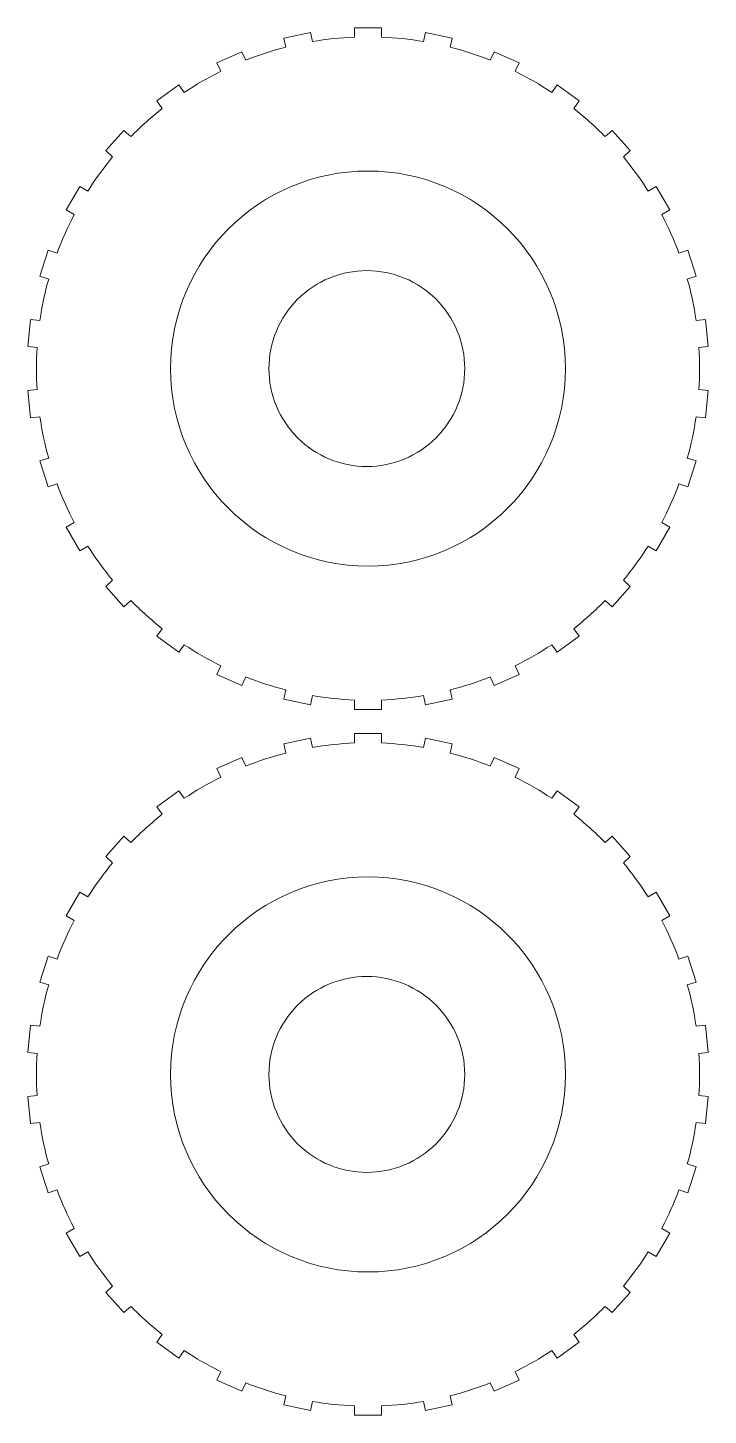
# Model space of a CAD drawing. Header units: centimetres. Extents: x -259 to 261, y 17 to 228.
# Drawn here: x -139.15 to -130.39, y 94.32 to 112.19 of the extents above; entities that cross this region are included whole.
import ezdxf

# ---------------------------------------------------------------- set-up
doc = ezdxf.new("R2010")
doc.units = ezdxf.units.CM
doc.header["$MEASUREMENT"] = 0
doc.layers.add('layer 1', color=7, linetype='Continuous')

msp = doc.modelspace()

# ---------------------------------------------------------------- linework, layer by layer
at = {"layer": 'layer 1', "color": 250, "lineweight": 9}
for points, knots in [([(-132.33106, 111.45103), (-132.33106, 111.45103), (-132.04709, 111.24471), (-132.04709, 111.24471), (-132.04709, 111.24471), (-132.04709, 111.24471), (-132.11798, 111.14714), (-132.11798, 111.14714), (-132.11798, 111.14714), (-131.97591, 111.03472), (-131.84114, 110.91338), (-131.71449, 110.78383), (-131.71449, 110.78383), (-131.71449, 110.78383), (-131.62487, 110.86454), (-131.62487, 110.86454), (-131.62487, 110.86454), (-131.62487, 110.86454), (-131.39, 110.60369), (-131.39, 110.60369), (-131.39, 110.60369), (-131.39, 110.60369), (-131.47962, 110.52299), (-131.47962, 110.52299), (-131.47962, 110.52299), (-131.36404, 110.38349), (-131.25744, 110.23678), (-131.1605, 110.08374), (-131.1605, 110.08374), (-131.1605, 110.08374), (-131.05604, 110.14404), (-131.05604, 110.14404), (-131.05604, 110.14404), (-131.05604, 110.14404), (-130.88054, 109.84006), (-130.88054, 109.84006), (-130.88054, 109.84006), (-130.88054, 109.84006), (-130.985, 109.77976), (-130.985, 109.77976), (-130.985, 109.77976), (-130.90093, 109.61929), (-130.82717, 109.45361), (-130.76416, 109.28375), (-130.76416, 109.28375), (-130.76416, 109.28375), (-130.64945, 109.32103), (-130.64945, 109.32103), (-130.64945, 109.32103), (-130.64945, 109.32103), (-130.54099, 108.98721), (-130.54099, 108.98721), (-130.54099, 108.98721), (-130.54099, 108.98721), (-130.65569, 108.94994), (-130.65569, 108.94994), (-130.65569, 108.94994), (-130.60684, 108.77548), (-130.56913, 108.5981), (-130.54281, 108.41885), (-130.54281, 108.41885), (-130.54281, 108.41885), (-130.42286, 108.43147), (-130.42286, 108.43147), (-130.42286, 108.43147), (-130.42286, 108.43147), (-130.38617, 108.08239), (-130.38617, 108.08239), (-130.38617, 108.08239), (-130.38617, 108.08239), (-130.50611, 108.06976), (-130.50611, 108.06976), (-130.50611, 108.06976), (-130.4946, 107.88896), (-130.4946, 107.70762), (-130.50611, 107.52683), (-130.50611, 107.52683), (-130.50611, 107.52683), (-130.38617, 107.51422), (-130.38617, 107.51422), (-130.38617, 107.51422), (-130.38617, 107.51422), (-130.42286, 107.16515), (-130.42286, 107.16515), (-130.42286, 107.16515), (-130.42286, 107.16515), (-130.54281, 107.17775), (-130.54281, 107.17775), (-130.54281, 107.17775), (-130.56913, 106.99851), (-130.60684, 106.82113), (-130.65569, 106.64668), (-130.65569, 106.64668), (-130.65569, 106.64668), (-130.54099, 106.6094), (-130.54099, 106.6094), (-130.54099, 106.6094), (-130.54099, 106.6094), (-130.64945, 106.27558), (-130.64945, 106.27558), (-130.64945, 106.27558), (-130.64945, 106.27558), (-130.76416, 106.31285), (-130.76416, 106.31285), (-130.76416, 106.31285), (-130.82717, 106.14301), (-130.90093, 105.97733), (-130.985, 105.81684), (-130.985, 105.81684), (-130.985, 105.81684), (-130.88054, 105.75654), (-130.88054, 105.75654), (-130.88054, 105.75654), (-130.88054, 105.75654), (-131.05604, 105.45257), (-131.05604, 105.45257), (-131.05604, 105.45257), (-131.05604, 105.45257), (-131.1605, 105.51287), (-131.1605, 105.51287), (-131.1605, 105.51287), (-131.25744, 105.35983), (-131.36404, 105.21312), (-131.47962, 105.07363), (-131.47962, 105.07363), (-131.47962, 105.07363), (-131.39, 104.99292), (-131.39, 104.99292), (-131.39, 104.99292), (-131.39, 104.99292), (-131.62487, 104.73208), (-131.62487, 104.73208), (-131.62487, 104.73208), (-131.62487, 104.73208), (-131.71449, 104.81277), (-131.71449, 104.81277), (-131.71449, 104.81277), (-131.84114, 104.68324), (-131.97591, 104.56189), (-132.11798, 104.44948), (-132.11798, 104.44948), (-132.11798, 104.44948), (-132.04709, 104.3519), (-132.04709, 104.3519), (-132.04709, 104.3519), (-132.04709, 104.3519), (-132.33106, 104.14559), (-132.33106, 104.14559), (-132.33106, 104.14559), (-132.33106, 104.14559), (-132.40195, 104.24316), (-132.40195, 104.24316), (-132.40195, 104.24316), (-132.55276, 104.14279), (-132.70982, 104.05211), (-132.87215, 103.97168), (-132.87215, 103.97168), (-132.87215, 103.97168), (-132.8231, 103.86151), (-132.8231, 103.86151), (-132.8231, 103.86151), (-132.8231, 103.86151), (-133.14375, 103.71874), (-133.14375, 103.71874), (-133.14375, 103.71874), (-133.14375, 103.71874), (-133.19281, 103.82892), (-133.19281, 103.82892), (-133.19281, 103.82892), (-133.36119, 103.7621), (-133.53366, 103.70606), (-133.70917, 103.66114), (-133.70917, 103.66114), (-133.70917, 103.66114), (-133.6841, 103.54317), (-133.6841, 103.54317), (-133.6841, 103.54317), (-133.6841, 103.54317), (-134.02743, 103.4702), (-134.02743, 103.4702), (-134.02743, 103.4702), (-134.02743, 103.4702), (-134.05251, 103.58817), (-134.05251, 103.58817), (-134.05251, 103.58817), (-134.23111, 103.55782), (-134.41147, 103.53886), (-134.59248, 103.53141), (-134.59248, 103.53141), (-134.59248, 103.53141), (-134.59248, 103.41081), (-134.59248, 103.41081), (-134.59248, 103.41081), (-134.59248, 103.41081), (-134.94348, 103.41081), (-134.94348, 103.41081), (-134.94348, 103.41081), (-134.94348, 103.41081), (-134.94348, 103.53141), (-134.94348, 103.53141), (-134.94348, 103.53141), (-135.12449, 103.53886), (-135.30484, 103.55782), (-135.48344, 103.58817), (-135.48344, 103.58817), (-135.48344, 103.58817), (-135.50853, 103.4702), (-135.50853, 103.4702), (-135.50853, 103.4702), (-135.50853, 103.4702), (-135.85185, 103.54317), (-135.85185, 103.54317), (-135.85185, 103.54317), (-135.85185, 103.54317), (-135.82678, 103.66114), (-135.82678, 103.66114), (-135.82678, 103.66114), (-136.00229, 103.70606), (-136.17476, 103.7621), (-136.34315, 103.82892), (-136.34315, 103.82892), (-136.34315, 103.82892), (-136.39221, 103.71874), (-136.39221, 103.71874), (-136.39221, 103.71874), (-136.39221, 103.71874), (-136.71286, 103.86151), (-136.71286, 103.86151), (-136.71286, 103.86151), (-136.71286, 103.86151), (-136.66381, 103.97168), (-136.66381, 103.97168), (-136.66381, 103.97168), (-136.82614, 104.05211), (-136.9832, 104.14279), (-137.13401, 104.24316), (-137.13401, 104.24316), (-137.13401, 104.24316), (-137.2049, 104.14559), (-137.2049, 104.14559), (-137.2049, 104.14559), (-137.2049, 104.14559), (-137.48887, 104.3519), (-137.48887, 104.3519), (-137.48887, 104.3519), (-137.48887, 104.3519), (-137.41798, 104.44948), (-137.41798, 104.44948), (-137.41798, 104.44948), (-137.56004, 104.56189), (-137.69481, 104.68324), (-137.82147, 104.81277), (-137.82147, 104.81277), (-137.82147, 104.81277), (-137.91109, 104.73208), (-137.91109, 104.73208), (-137.91109, 104.73208), (-137.91109, 104.73208), (-138.14595, 104.99292), (-138.14595, 104.99292), (-138.14595, 104.99292), (-138.14595, 104.99292), (-138.05633, 105.07363), (-138.05633, 105.07363), (-138.05633, 105.07363), (-138.17192, 105.21312), (-138.27851, 105.35983), (-138.37546, 105.51287), (-138.37546, 105.51287), (-138.37546, 105.51287), (-138.47992, 105.45257), (-138.47992, 105.45257), (-138.47992, 105.45257), (-138.47992, 105.45257), (-138.65542, 105.75654), (-138.65542, 105.75654), (-138.65542, 105.75654), (-138.65542, 105.75654), (-138.55096, 105.81684), (-138.55096, 105.81684), (-138.55096, 105.81684), (-138.63502, 105.97733), (-138.70878, 106.14301), (-138.7718, 106.31285), (-138.7718, 106.31285), (-138.7718, 106.31285), (-138.8865, 106.27558), (-138.8865, 106.27558), (-138.8865, 106.27558), (-138.8865, 106.27558), (-138.99496, 106.6094), (-138.99496, 106.6094), (-138.99496, 106.6094), (-138.99496, 106.6094), (-138.88027, 106.64668), (-138.88027, 106.64668), (-138.88027, 106.64668), (-138.92912, 106.82113), (-138.96682, 106.99851), (-138.99315, 107.17775), (-138.99315, 107.17775), (-138.99315, 107.17775), (-139.1131, 107.16515), (-139.1131, 107.16515), (-139.1131, 107.16515), (-139.1131, 107.16515), (-139.14979, 107.51422), (-139.14979, 107.51422), (-139.14979, 107.51422), (-139.14979, 107.51422), (-139.02984, 107.52683), (-139.02984, 107.52683), (-139.02984, 107.52683), (-139.04135, 107.70763), (-139.04135, 107.88898), (-139.02984, 108.06978), (-139.02984, 108.06978), (-139.02984, 108.06978), (-139.14979, 108.08239), (-139.14979, 108.08239), (-139.14979, 108.08239), (-139.14979, 108.08239), (-139.1131, 108.43147), (-139.1131, 108.43147), (-139.1131, 108.43147), (-139.1131, 108.43147), (-138.99315, 108.41885), (-138.99315, 108.41885), (-138.99315, 108.41885), (-138.96682, 108.5981), (-138.92912, 108.77548), (-138.88027, 108.94994), (-138.88027, 108.94994), (-138.88027, 108.94994), (-138.99496, 108.98721), (-138.99496, 108.98721), (-138.99496, 108.98721), (-138.99496, 108.98721), (-138.8865, 109.32103), (-138.8865, 109.32103), (-138.8865, 109.32103), (-138.8865, 109.32103), (-138.7718, 109.28375), (-138.7718, 109.28375), (-138.7718, 109.28375), (-138.70878, 109.45361), (-138.63502, 109.61929), (-138.55096, 109.77976), (-138.55096, 109.77976), (-138.55096, 109.77976), (-138.65542, 109.84006), (-138.65542, 109.84006), (-138.65542, 109.84006), (-138.65542, 109.84006), (-138.47992, 110.14404), (-138.47992, 110.14404), (-138.47992, 110.14404), (-138.47992, 110.14404), (-138.37546, 110.08374), (-138.37546, 110.08374), (-138.37546, 110.08374), (-138.27851, 110.23678), (-138.17192, 110.38349), (-138.05633, 110.52299), (-138.05633, 110.52299), (-138.05633, 110.52299), (-138.14595, 110.60369), (-138.14595, 110.60369), (-138.14595, 110.60369), (-138.14595, 110.60369), (-137.91109, 110.86454), (-137.91109, 110.86454), (-137.91109, 110.86454), (-137.91109, 110.86454), (-137.82147, 110.78383), (-137.82147, 110.78383), (-137.82147, 110.78383), (-137.69481, 110.91338), (-137.56004, 111.03472), (-137.41798, 111.14714), (-137.41798, 111.14714), (-137.41798, 111.14714), (-137.48887, 111.24471), (-137.48887, 111.24471), (-137.48887, 111.24471), (-137.48887, 111.24471), (-137.2049, 111.45103), (-137.2049, 111.45103), (-137.2049, 111.45103), (-137.2049, 111.45103), (-137.13401, 111.35345), (-137.13401, 111.35345), (-137.13401, 111.35345), (-136.9832, 111.45382), (-136.82614, 111.5445), (-136.66381, 111.62492), (-136.66381, 111.62492), (-136.66381, 111.62492), (-136.71286, 111.7351), (-136.71286, 111.7351), (-136.71286, 111.7351), (-136.71286, 111.7351), (-136.39221, 111.87787), (-136.39221, 111.87787), (-136.39221, 111.87787), (-136.39221, 111.87787), (-136.34315, 111.76769), (-136.34315, 111.76769), (-136.34315, 111.76769), (-136.17476, 111.8345), (-136.00229, 111.89055), (-135.82678, 111.93546), (-135.82678, 111.93546), (-135.82678, 111.93546), (-135.85185, 112.05344), (-135.85185, 112.05344), (-135.85185, 112.05344), (-135.85185, 112.05344), (-135.50853, 112.12642), (-135.50853, 112.12642), (-135.50853, 112.12642), (-135.50853, 112.12642), (-135.48344, 112.00845), (-135.48344, 112.00845), (-135.48344, 112.00845), (-135.30484, 112.0388), (-135.12449, 112.05775), (-134.94348, 112.06519), (-134.94348, 112.06519), (-134.94348, 112.06519), (-134.94348, 112.18581), (-134.94348, 112.18581), (-134.94348, 112.18581), (-134.94348, 112.18581), (-134.59248, 112.18581), (-134.59248, 112.18581), (-134.59248, 112.18581), (-134.59248, 112.18581), (-134.59248, 112.06519), (-134.59248, 112.06519), (-134.59248, 112.06519), (-134.41147, 112.05775), (-134.23111, 112.0388), (-134.05251, 112.00845), (-134.05251, 112.00845), (-134.05251, 112.00845), (-134.02743, 112.12642), (-134.02743, 112.12642), (-134.02743, 112.12642), (-134.02743, 112.12642), (-133.6841, 112.05344), (-133.6841, 112.05344), (-133.6841, 112.05344), (-133.6841, 112.05344), (-133.70917, 111.93546), (-133.70917, 111.93546), (-133.70917, 111.93546), (-133.53366, 111.89055), (-133.36119, 111.8345), (-133.19281, 111.76769), (-133.19281, 111.76769), (-133.19281, 111.76769), (-133.14375, 111.87787), (-133.14375, 111.87787), (-133.14375, 111.87787), (-133.14375, 111.87787), (-132.8231, 111.7351), (-132.8231, 111.7351), (-132.8231, 111.7351), (-132.8231, 111.7351), (-132.87215, 111.62492), (-132.87215, 111.62492), (-132.87215, 111.62492), (-132.70982, 111.5445), (-132.55276, 111.45382), (-132.40195, 111.35345), (-132.40195, 111.35345), (-132.40195, 111.35345), (-132.33106, 111.45103), (-132.33106, 111.45103)], [0, 0, 0, 0, 0.00826446, 0.00826446, 0.00826446, 0.00826446, 0.01652893, 0.01652893, 0.01652893, 0.01652893, 0.02479339, 0.02479339, 0.02479339, 0.02479339, 0.03305785, 0.03305785, 0.03305785, 0.03305785, 0.04132231, 0.04132231, 0.04132231, 0.04132231, 0.04958678, 0.04958678, 0.04958678, 0.04958678, 0.05785124, 0.05785124, 0.05785124, 0.05785124, 0.0661157, 0.0661157, 0.0661157, 0.0661157, 0.07438017, 0.07438017, 0.07438017, 0.07438017, 0.08264463, 0.08264463, 0.08264463, 0.08264463, 0.09090909, 0.09090909, 0.09090909, 0.09090909, 0.09917355, 0.09917355, 0.09917355, 0.09917355, 0.10743802, 0.10743802, 0.10743802, 0.10743802, 0.11570248, 0.11570248, 0.11570248, 0.11570248, 0.12396694, 0.12396694, 0.12396694, 0.12396694, 0.1322314, 0.1322314, 0.1322314, 0.1322314, 0.14049587, 0.14049587, 0.14049587, 0.14049587, 0.14876033, 0.14876033, 0.14876033, 0.14876033, 0.15702479, 0.15702479, 0.15702479, 0.15702479, 0.16528926, 0.16528926, 0.16528926, 0.16528926, 0.17355372, 0.17355372, 0.17355372, 0.17355372, 0.18181818, 0.18181818, 0.18181818, 0.18181818, 0.19008264, 0.19008264, 0.19008264, 0.19008264, 0.19834711, 0.19834711, 0.19834711, 0.19834711, 0.20661157, 0.20661157, 0.20661157, 0.20661157, 0.21487603, 0.21487603, 0.21487603, 0.21487603, 0.2231405, 0.2231405, 0.2231405, 0.2231405, 0.23140496, 0.23140496, 0.23140496, 0.23140496, 0.23966942, 0.23966942, 0.23966942, 0.23966942, 0.24793388, 0.24793388, 0.24793388, 0.24793388, 0.25619835, 0.25619835, 0.25619835, 0.25619835, 0.26446281, 0.26446281, 0.26446281, 0.26446281, 0.27272727, 0.27272727, 0.27272727, 0.27272727, 0.28099174, 0.28099174, 0.28099174, 0.28099174, 0.2892562, 0.2892562, 0.2892562, 0.2892562, 0.29752066, 0.29752066, 0.29752066, 0.29752066, 0.30578512, 0.30578512, 0.30578512, 0.30578512, 0.31404959, 0.31404959, 0.31404959, 0.31404959, 0.32231405, 0.32231405, 0.32231405, 0.32231405, 0.33057851, 0.33057851, 0.33057851, 0.33057851, 0.33884298, 0.33884298, 0.33884298, 0.33884298, 0.34710744, 0.34710744, 0.34710744, 0.34710744, 0.3553719, 0.3553719, 0.3553719, 0.3553719, 0.36363636, 0.36363636, 0.36363636, 0.36363636, 0.37190083, 0.37190083, 0.37190083, 0.37190083, 0.38016529, 0.38016529, 0.38016529, 0.38016529, 0.38842975, 0.38842975, 0.38842975, 0.38842975, 0.39669421, 0.39669421, 0.39669421, 0.39669421, 0.40495868, 0.40495868, 0.40495868, 0.40495868, 0.41322314, 0.41322314, 0.41322314, 0.41322314, 0.4214876, 0.4214876, 0.4214876, 0.4214876, 0.42975207, 0.42975207, 0.42975207, 0.42975207, 0.43801653, 0.43801653, 0.43801653, 0.43801653, 0.44628099, 0.44628099, 0.44628099, 0.44628099, 0.45454545, 0.45454545, 0.45454545, 0.45454545, 0.46280992, 0.46280992, 0.46280992, 0.46280992, 0.47107438, 0.47107438, 0.47107438, 0.47107438, 0.47933884, 0.47933884, 0.47933884, 0.47933884, 0.48760331, 0.48760331, 0.48760331, 0.48760331, 0.49586777, 0.49586777, 0.49586777, 0.49586777, 0.50413223, 0.50413223, 0.50413223, 0.50413223, 0.51239669, 0.51239669, 0.51239669, 0.51239669, 0.52066116, 0.52066116, 0.52066116, 0.52066116, 0.52892562, 0.52892562, 0.52892562, 0.52892562, 0.53719008, 0.53719008, 0.53719008, 0.53719008, 0.54545455, 0.54545455, 0.54545455, 0.54545455, 0.55371901, 0.55371901, 0.55371901, 0.55371901, 0.56198347, 0.56198347, 0.56198347, 0.56198347, 0.57024793, 0.57024793, 0.57024793, 0.57024793, 0.5785124, 0.5785124, 0.5785124, 0.5785124, 0.58677686, 0.58677686, 0.58677686, 0.58677686, 0.59504132, 0.59504132, 0.59504132, 0.59504132, 0.60330579, 0.60330579, 0.60330579, 0.60330579, 0.61157025, 0.61157025, 0.61157025, 0.61157025, 0.61983471, 0.61983471, 0.61983471, 0.61983471, 0.62809917, 0.62809917, 0.62809917, 0.62809917, 0.63636364, 0.63636364, 0.63636364, 0.63636364, 0.6446281, 0.6446281, 0.6446281, 0.6446281, 0.65289256, 0.65289256, 0.65289256, 0.65289256, 0.66115702, 0.66115702, 0.66115702, 0.66115702, 0.66942149, 0.66942149, 0.66942149, 0.66942149, 0.67768595, 0.67768595, 0.67768595, 0.67768595, 0.68595041, 0.68595041, 0.68595041, 0.68595041, 0.69421488, 0.69421488, 0.69421488, 0.69421488, 0.70247934, 0.70247934, 0.70247934, 0.70247934, 0.7107438, 0.7107438, 0.7107438, 0.7107438, 0.71900826, 0.71900826, 0.71900826, 0.71900826, 0.72727273, 0.72727273, 0.72727273, 0.72727273, 0.73553719, 0.73553719, 0.73553719, 0.73553719, 0.74380165, 0.74380165, 0.74380165, 0.74380165, 0.75206612, 0.75206612, 0.75206612, 0.75206612, 0.76033058, 0.76033058, 0.76033058, 0.76033058, 0.76859504, 0.76859504, 0.76859504, 0.76859504, 0.7768595, 0.7768595, 0.7768595, 0.7768595, 0.78512397, 0.78512397, 0.78512397, 0.78512397, 0.79338843, 0.79338843, 0.79338843, 0.79338843, 0.80165289, 0.80165289, 0.80165289, 0.80165289, 0.80991736, 0.80991736, 0.80991736, 0.80991736, 0.81818182, 0.81818182, 0.81818182, 0.81818182, 0.82644628, 0.82644628, 0.82644628, 0.82644628, 0.83471074, 0.83471074, 0.83471074, 0.83471074, 0.84297521, 0.84297521, 0.84297521, 0.84297521, 0.85123967, 0.85123967, 0.85123967, 0.85123967, 0.85950413, 0.85950413, 0.85950413, 0.85950413, 0.8677686, 0.8677686, 0.8677686, 0.8677686, 0.87603306, 0.87603306, 0.87603306, 0.87603306, 0.88429752, 0.88429752, 0.88429752, 0.88429752, 0.89256198, 0.89256198, 0.89256198, 0.89256198, 0.90082645, 0.90082645, 0.90082645, 0.90082645, 0.90909091, 0.90909091, 0.90909091, 0.90909091, 0.91735537, 0.91735537, 0.91735537, 0.91735537, 0.92561983, 0.92561983, 0.92561983, 0.92561983, 0.9338843, 0.9338843, 0.9338843, 0.9338843, 0.94214876, 0.94214876, 0.94214876, 0.94214876, 0.95041322, 0.95041322, 0.95041322, 0.95041322, 0.95867769, 0.95867769, 0.95867769, 0.95867769, 0.96694215, 0.96694215, 0.96694215, 0.96694215, 0.97520661, 0.97520661, 0.97520661, 0.97520661, 0.98347107, 0.98347107, 0.98347107, 0.98347107, 1, 1, 1, 1]), ([(-134.76798, 105.2556), (-136.17228, 105.2556), (-137.31069, 106.39401), (-137.31069, 107.79831), (-137.31069, 107.79831), (-137.31069, 109.20261), (-136.17228, 110.34102), (-134.76798, 110.34102), (-134.76798, 110.34102), (-133.36367, 110.34102), (-132.22526, 109.20261), (-132.22526, 107.79831), (-132.22526, 107.79831), (-132.22526, 106.39401), (-133.36367, 105.2556), (-134.76798, 105.2556)], [0, 0, 0, 0, 0.2, 0.2, 0.2, 0.2, 0.4, 0.4, 0.4, 0.4, 0.6, 0.6, 0.6, 0.6, 1, 1, 1, 1]), ([(-134.78292, 106.53709), (-135.11739, 106.53709), (-135.43815, 106.66999), (-135.67473, 106.9065), (-135.67473, 106.9065), (-135.91123, 107.14302), (-136.04412, 107.4638), (-136.04412, 107.79829), (-136.04412, 107.79829), (-136.04412, 108.13279), (-135.91123, 108.45357), (-135.67473, 108.69009), (-135.67473, 108.69009), (-135.43815, 108.92659), (-135.11739, 109.05947), (-134.78292, 109.05947), (-134.78292, 109.05947), (-134.4484, 109.05947), (-134.12764, 108.92659), (-133.89114, 108.69009), (-133.89114, 108.69009), (-133.65457, 108.45357), (-133.52174, 108.13279), (-133.52174, 107.79829), (-133.52174, 107.79829), (-133.52174, 107.4638), (-133.65457, 107.14302), (-133.89114, 106.9065), (-133.89114, 106.9065), (-134.12764, 106.66999), (-134.4484, 106.53709), (-134.78292, 106.53709)], [0, 0, 0, 0, 0.11111111, 0.11111111, 0.11111111, 0.11111111, 0.22222222, 0.22222222, 0.22222222, 0.22222222, 0.33333333, 0.33333333, 0.33333333, 0.33333333, 0.44444444, 0.44444444, 0.44444444, 0.44444444, 0.55555556, 0.55555556, 0.55555556, 0.55555556, 0.66666667, 0.66666667, 0.66666667, 0.66666667, 0.77777778, 0.77777778, 0.77777778, 0.77777778, 1, 1, 1, 1]), ([(-132.33106, 102.36392), (-132.33106, 102.36392), (-132.04709, 102.1576), (-132.04709, 102.1576), (-132.04709, 102.1576), (-132.04709, 102.1576), (-132.11798, 102.06003), (-132.11798, 102.06003), (-132.11798, 102.06003), (-131.97591, 101.94761), (-131.84114, 101.82627), (-131.71449, 101.69672), (-131.71449, 101.69672), (-131.71449, 101.69672), (-131.62487, 101.77743), (-131.62487, 101.77743), (-131.62487, 101.77743), (-131.62487, 101.77743), (-131.39, 101.51658), (-131.39, 101.51658), (-131.39, 101.51658), (-131.39, 101.51658), (-131.47962, 101.43588), (-131.47962, 101.43588), (-131.47962, 101.43588), (-131.36404, 101.29638), (-131.25744, 101.14967), (-131.1605, 100.99663), (-131.1605, 100.99663), (-131.1605, 100.99663), (-131.05604, 101.05693), (-131.05604, 101.05693), (-131.05604, 101.05693), (-131.05604, 101.05693), (-130.88054, 100.75295), (-130.88054, 100.75295), (-130.88054, 100.75295), (-130.88054, 100.75295), (-130.985, 100.69265), (-130.985, 100.69265), (-130.985, 100.69265), (-130.90093, 100.53218), (-130.82717, 100.3665), (-130.76416, 100.19664), (-130.76416, 100.19664), (-130.76416, 100.19664), (-130.64945, 100.23392), (-130.64945, 100.23392), (-130.64945, 100.23392), (-130.64945, 100.23392), (-130.54099, 99.9001), (-130.54099, 99.9001), (-130.54099, 99.9001), (-130.54099, 99.9001), (-130.65569, 99.86283), (-130.65569, 99.86283), (-130.65569, 99.86283), (-130.60684, 99.68837), (-130.56913, 99.51099), (-130.54281, 99.33174), (-130.54281, 99.33174), (-130.54281, 99.33174), (-130.42286, 99.34436), (-130.42286, 99.34436), (-130.42286, 99.34436), (-130.42286, 99.34436), (-130.38617, 98.99528), (-130.38617, 98.99528), (-130.38617, 98.99528), (-130.38617, 98.99528), (-130.50611, 98.98265), (-130.50611, 98.98265), (-130.50611, 98.98265), (-130.4946, 98.80185), (-130.4946, 98.62051), (-130.50611, 98.43972), (-130.50611, 98.43972), (-130.50611, 98.43972), (-130.38617, 98.42711), (-130.38617, 98.42711), (-130.38617, 98.42711), (-130.38617, 98.42711), (-130.42286, 98.07804), (-130.42286, 98.07804), (-130.42286, 98.07804), (-130.42286, 98.07804), (-130.54281, 98.09064), (-130.54281, 98.09064), (-130.54281, 98.09064), (-130.56913, 97.9114), (-130.60684, 97.73402), (-130.65569, 97.55957), (-130.65569, 97.55957), (-130.65569, 97.55957), (-130.54099, 97.52229), (-130.54099, 97.52229), (-130.54099, 97.52229), (-130.54099, 97.52229), (-130.64945, 97.18847), (-130.64945, 97.18847), (-130.64945, 97.18847), (-130.64945, 97.18847), (-130.76416, 97.22574), (-130.76416, 97.22574), (-130.76416, 97.22574), (-130.82717, 97.0559), (-130.90093, 96.89022), (-130.985, 96.72973), (-130.985, 96.72973), (-130.985, 96.72973), (-130.88054, 96.66943), (-130.88054, 96.66943), (-130.88054, 96.66943), (-130.88054, 96.66943), (-131.05604, 96.36546), (-131.05604, 96.36546), (-131.05604, 96.36546), (-131.05604, 96.36546), (-131.1605, 96.42576), (-131.1605, 96.42576), (-131.1605, 96.42576), (-131.25744, 96.27272), (-131.36404, 96.12601), (-131.47962, 95.98652), (-131.47962, 95.98652), (-131.47962, 95.98652), (-131.39, 95.90581), (-131.39, 95.90581), (-131.39, 95.90581), (-131.39, 95.90581), (-131.62487, 95.64497), (-131.62487, 95.64497), (-131.62487, 95.64497), (-131.62487, 95.64497), (-131.71449, 95.72566), (-131.71449, 95.72566), (-131.71449, 95.72566), (-131.84114, 95.59613), (-131.97591, 95.47478), (-132.11798, 95.36237), (-132.11798, 95.36237), (-132.11798, 95.36237), (-132.04709, 95.26479), (-132.04709, 95.26479), (-132.04709, 95.26479), (-132.04709, 95.26479), (-132.33106, 95.05848), (-132.33106, 95.05848), (-132.33106, 95.05848), (-132.33106, 95.05848), (-132.40195, 95.15605), (-132.40195, 95.15605), (-132.40195, 95.15605), (-132.55276, 95.05568), (-132.70982, 94.965), (-132.87215, 94.88457), (-132.87215, 94.88457), (-132.87215, 94.88457), (-132.8231, 94.7744), (-132.8231, 94.7744), (-132.8231, 94.7744), (-132.8231, 94.7744), (-133.14375, 94.63163), (-133.14375, 94.63163), (-133.14375, 94.63163), (-133.14375, 94.63163), (-133.19281, 94.74181), (-133.19281, 94.74181), (-133.19281, 94.74181), (-133.36119, 94.67499), (-133.53366, 94.61895), (-133.70917, 94.57403), (-133.70917, 94.57403), (-133.70917, 94.57403), (-133.6841, 94.45606), (-133.6841, 94.45606), (-133.6841, 94.45606), (-133.6841, 94.45606), (-134.02743, 94.38309), (-134.02743, 94.38309), (-134.02743, 94.38309), (-134.02743, 94.38309), (-134.05251, 94.50106), (-134.05251, 94.50106), (-134.05251, 94.50106), (-134.23111, 94.47071), (-134.41147, 94.45175), (-134.59248, 94.4443), (-134.59248, 94.4443), (-134.59248, 94.4443), (-134.59248, 94.3237), (-134.59248, 94.3237), (-134.59248, 94.3237), (-134.59248, 94.3237), (-134.94348, 94.3237), (-134.94348, 94.3237), (-134.94348, 94.3237), (-134.94348, 94.3237), (-134.94348, 94.4443), (-134.94348, 94.4443), (-134.94348, 94.4443), (-135.12449, 94.45175), (-135.30484, 94.47071), (-135.48344, 94.50106), (-135.48344, 94.50106), (-135.48344, 94.50106), (-135.50853, 94.38309), (-135.50853, 94.38309), (-135.50853, 94.38309), (-135.50853, 94.38309), (-135.85185, 94.45606), (-135.85185, 94.45606), (-135.85185, 94.45606), (-135.85185, 94.45606), (-135.82678, 94.57403), (-135.82678, 94.57403), (-135.82678, 94.57403), (-136.00229, 94.61895), (-136.17476, 94.67499), (-136.34315, 94.74181), (-136.34315, 94.74181), (-136.34315, 94.74181), (-136.39221, 94.63163), (-136.39221, 94.63163), (-136.39221, 94.63163), (-136.39221, 94.63163), (-136.71286, 94.7744), (-136.71286, 94.7744), (-136.71286, 94.7744), (-136.71286, 94.7744), (-136.66381, 94.88457), (-136.66381, 94.88457), (-136.66381, 94.88457), (-136.82614, 94.965), (-136.9832, 95.05568), (-137.13401, 95.15605), (-137.13401, 95.15605), (-137.13401, 95.15605), (-137.2049, 95.05848), (-137.2049, 95.05848), (-137.2049, 95.05848), (-137.2049, 95.05848), (-137.48887, 95.26479), (-137.48887, 95.26479), (-137.48887, 95.26479), (-137.48887, 95.26479), (-137.41798, 95.36237), (-137.41798, 95.36237), (-137.41798, 95.36237), (-137.56004, 95.47478), (-137.69481, 95.59613), (-137.82147, 95.72566), (-137.82147, 95.72566), (-137.82147, 95.72566), (-137.91109, 95.64497), (-137.91109, 95.64497), (-137.91109, 95.64497), (-137.91109, 95.64497), (-138.14595, 95.90581), (-138.14595, 95.90581), (-138.14595, 95.90581), (-138.14595, 95.90581), (-138.05633, 95.98652), (-138.05633, 95.98652), (-138.05633, 95.98652), (-138.17192, 96.12601), (-138.27851, 96.27272), (-138.37546, 96.42576), (-138.37546, 96.42576), (-138.37546, 96.42576), (-138.47992, 96.36546), (-138.47992, 96.36546), (-138.47992, 96.36546), (-138.47992, 96.36546), (-138.65542, 96.66943), (-138.65542, 96.66943), (-138.65542, 96.66943), (-138.65542, 96.66943), (-138.55096, 96.72973), (-138.55096, 96.72973), (-138.55096, 96.72973), (-138.63502, 96.89022), (-138.70878, 97.0559), (-138.7718, 97.22574), (-138.7718, 97.22574), (-138.7718, 97.22574), (-138.8865, 97.18847), (-138.8865, 97.18847), (-138.8865, 97.18847), (-138.8865, 97.18847), (-138.99496, 97.52229), (-138.99496, 97.52229), (-138.99496, 97.52229), (-138.99496, 97.52229), (-138.88027, 97.55957), (-138.88027, 97.55957), (-138.88027, 97.55957), (-138.92912, 97.73402), (-138.96682, 97.9114), (-138.99315, 98.09064), (-138.99315, 98.09064), (-138.99315, 98.09064), (-139.1131, 98.07804), (-139.1131, 98.07804), (-139.1131, 98.07804), (-139.1131, 98.07804), (-139.14979, 98.42711), (-139.14979, 98.42711), (-139.14979, 98.42711), (-139.14979, 98.42711), (-139.02984, 98.43972), (-139.02984, 98.43972), (-139.02984, 98.43972), (-139.04135, 98.62052), (-139.04135, 98.80187), (-139.02984, 98.98267), (-139.02984, 98.98267), (-139.02984, 98.98267), (-139.14979, 98.99528), (-139.14979, 98.99528), (-139.14979, 98.99528), (-139.14979, 98.99528), (-139.1131, 99.34436), (-139.1131, 99.34436), (-139.1131, 99.34436), (-139.1131, 99.34436), (-138.99315, 99.33174), (-138.99315, 99.33174), (-138.99315, 99.33174), (-138.96682, 99.51099), (-138.92912, 99.68837), (-138.88027, 99.86283), (-138.88027, 99.86283), (-138.88027, 99.86283), (-138.99496, 99.9001), (-138.99496, 99.9001), (-138.99496, 99.9001), (-138.99496, 99.9001), (-138.8865, 100.23392), (-138.8865, 100.23392), (-138.8865, 100.23392), (-138.8865, 100.23392), (-138.7718, 100.19664), (-138.7718, 100.19664), (-138.7718, 100.19664), (-138.70878, 100.3665), (-138.63502, 100.53218), (-138.55096, 100.69265), (-138.55096, 100.69265), (-138.55096, 100.69265), (-138.65542, 100.75295), (-138.65542, 100.75295), (-138.65542, 100.75295), (-138.65542, 100.75295), (-138.47992, 101.05693), (-138.47992, 101.05693), (-138.47992, 101.05693), (-138.47992, 101.05693), (-138.37546, 100.99663), (-138.37546, 100.99663), (-138.37546, 100.99663), (-138.27851, 101.14967), (-138.17192, 101.29638), (-138.05633, 101.43588), (-138.05633, 101.43588), (-138.05633, 101.43588), (-138.14595, 101.51658), (-138.14595, 101.51658), (-138.14595, 101.51658), (-138.14595, 101.51658), (-137.91109, 101.77743), (-137.91109, 101.77743), (-137.91109, 101.77743), (-137.91109, 101.77743), (-137.82147, 101.69672), (-137.82147, 101.69672), (-137.82147, 101.69672), (-137.69481, 101.82627), (-137.56004, 101.94761), (-137.41798, 102.06003), (-137.41798, 102.06003), (-137.41798, 102.06003), (-137.48887, 102.1576), (-137.48887, 102.1576), (-137.48887, 102.1576), (-137.48887, 102.1576), (-137.2049, 102.36392), (-137.2049, 102.36392), (-137.2049, 102.36392), (-137.2049, 102.36392), (-137.13401, 102.26634), (-137.13401, 102.26634), (-137.13401, 102.26634), (-136.9832, 102.36671), (-136.82614, 102.45739), (-136.66381, 102.53781), (-136.66381, 102.53781), (-136.66381, 102.53781), (-136.71286, 102.64799), (-136.71286, 102.64799), (-136.71286, 102.64799), (-136.71286, 102.64799), (-136.39221, 102.79076), (-136.39221, 102.79076), (-136.39221, 102.79076), (-136.39221, 102.79076), (-136.34315, 102.68058), (-136.34315, 102.68058), (-136.34315, 102.68058), (-136.17476, 102.74739), (-136.00229, 102.80344), (-135.82678, 102.84835), (-135.82678, 102.84835), (-135.82678, 102.84835), (-135.85185, 102.96633), (-135.85185, 102.96633), (-135.85185, 102.96633), (-135.85185, 102.96633), (-135.50853, 103.03931), (-135.50853, 103.03931), (-135.50853, 103.03931), (-135.50853, 103.03931), (-135.48344, 102.92134), (-135.48344, 102.92134), (-135.48344, 102.92134), (-135.30484, 102.95169), (-135.12449, 102.97064), (-134.94348, 102.97808), (-134.94348, 102.97808), (-134.94348, 102.97808), (-134.94348, 103.0987), (-134.94348, 103.0987), (-134.94348, 103.0987), (-134.94348, 103.0987), (-134.59248, 103.0987), (-134.59248, 103.0987), (-134.59248, 103.0987), (-134.59248, 103.0987), (-134.59248, 102.97808), (-134.59248, 102.97808), (-134.59248, 102.97808), (-134.41147, 102.97064), (-134.23111, 102.95169), (-134.05251, 102.92134), (-134.05251, 102.92134), (-134.05251, 102.92134), (-134.02743, 103.03931), (-134.02743, 103.03931), (-134.02743, 103.03931), (-134.02743, 103.03931), (-133.6841, 102.96633), (-133.6841, 102.96633), (-133.6841, 102.96633), (-133.6841, 102.96633), (-133.70917, 102.84835), (-133.70917, 102.84835), (-133.70917, 102.84835), (-133.53366, 102.80344), (-133.36119, 102.74739), (-133.19281, 102.68058), (-133.19281, 102.68058), (-133.19281, 102.68058), (-133.14375, 102.79076), (-133.14375, 102.79076), (-133.14375, 102.79076), (-133.14375, 102.79076), (-132.8231, 102.64799), (-132.8231, 102.64799), (-132.8231, 102.64799), (-132.8231, 102.64799), (-132.87215, 102.53781), (-132.87215, 102.53781), (-132.87215, 102.53781), (-132.70982, 102.45739), (-132.55276, 102.36671), (-132.40195, 102.26634), (-132.40195, 102.26634), (-132.40195, 102.26634), (-132.33106, 102.36392), (-132.33106, 102.36392)], [0, 0, 0, 0, 0.00826446, 0.00826446, 0.00826446, 0.00826446, 0.01652893, 0.01652893, 0.01652893, 0.01652893, 0.02479339, 0.02479339, 0.02479339, 0.02479339, 0.03305785, 0.03305785, 0.03305785, 0.03305785, 0.04132231, 0.04132231, 0.04132231, 0.04132231, 0.04958678, 0.04958678, 0.04958678, 0.04958678, 0.05785124, 0.05785124, 0.05785124, 0.05785124, 0.0661157, 0.0661157, 0.0661157, 0.0661157, 0.07438017, 0.07438017, 0.07438017, 0.07438017, 0.08264463, 0.08264463, 0.08264463, 0.08264463, 0.09090909, 0.09090909, 0.09090909, 0.09090909, 0.09917355, 0.09917355, 0.09917355, 0.09917355, 0.10743802, 0.10743802, 0.10743802, 0.10743802, 0.11570248, 0.11570248, 0.11570248, 0.11570248, 0.12396694, 0.12396694, 0.12396694, 0.12396694, 0.1322314, 0.1322314, 0.1322314, 0.1322314, 0.14049587, 0.14049587, 0.14049587, 0.14049587, 0.14876033, 0.14876033, 0.14876033, 0.14876033, 0.15702479, 0.15702479, 0.15702479, 0.15702479, 0.16528926, 0.16528926, 0.16528926, 0.16528926, 0.17355372, 0.17355372, 0.17355372, 0.17355372, 0.18181818, 0.18181818, 0.18181818, 0.18181818, 0.19008264, 0.19008264, 0.19008264, 0.19008264, 0.19834711, 0.19834711, 0.19834711, 0.19834711, 0.20661157, 0.20661157, 0.20661157, 0.20661157, 0.21487603, 0.21487603, 0.21487603, 0.21487603, 0.2231405, 0.2231405, 0.2231405, 0.2231405, 0.23140496, 0.23140496, 0.23140496, 0.23140496, 0.23966942, 0.23966942, 0.23966942, 0.23966942, 0.24793388, 0.24793388, 0.24793388, 0.24793388, 0.25619835, 0.25619835, 0.25619835, 0.25619835, 0.26446281, 0.26446281, 0.26446281, 0.26446281, 0.27272727, 0.27272727, 0.27272727, 0.27272727, 0.28099174, 0.28099174, 0.28099174, 0.28099174, 0.2892562, 0.2892562, 0.2892562, 0.2892562, 0.29752066, 0.29752066, 0.29752066, 0.29752066, 0.30578512, 0.30578512, 0.30578512, 0.30578512, 0.31404959, 0.31404959, 0.31404959, 0.31404959, 0.32231405, 0.32231405, 0.32231405, 0.32231405, 0.33057851, 0.33057851, 0.33057851, 0.33057851, 0.33884298, 0.33884298, 0.33884298, 0.33884298, 0.34710744, 0.34710744, 0.34710744, 0.34710744, 0.3553719, 0.3553719, 0.3553719, 0.3553719, 0.36363636, 0.36363636, 0.36363636, 0.36363636, 0.37190083, 0.37190083, 0.37190083, 0.37190083, 0.38016529, 0.38016529, 0.38016529, 0.38016529, 0.38842975, 0.38842975, 0.38842975, 0.38842975, 0.39669421, 0.39669421, 0.39669421, 0.39669421, 0.40495868, 0.40495868, 0.40495868, 0.40495868, 0.41322314, 0.41322314, 0.41322314, 0.41322314, 0.4214876, 0.4214876, 0.4214876, 0.4214876, 0.42975207, 0.42975207, 0.42975207, 0.42975207, 0.43801653, 0.43801653, 0.43801653, 0.43801653, 0.44628099, 0.44628099, 0.44628099, 0.44628099, 0.45454545, 0.45454545, 0.45454545, 0.45454545, 0.46280992, 0.46280992, 0.46280992, 0.46280992, 0.47107438, 0.47107438, 0.47107438, 0.47107438, 0.47933884, 0.47933884, 0.47933884, 0.47933884, 0.48760331, 0.48760331, 0.48760331, 0.48760331, 0.49586777, 0.49586777, 0.49586777, 0.49586777, 0.50413223, 0.50413223, 0.50413223, 0.50413223, 0.51239669, 0.51239669, 0.51239669, 0.51239669, 0.52066116, 0.52066116, 0.52066116, 0.52066116, 0.52892562, 0.52892562, 0.52892562, 0.52892562, 0.53719008, 0.53719008, 0.53719008, 0.53719008, 0.54545455, 0.54545455, 0.54545455, 0.54545455, 0.55371901, 0.55371901, 0.55371901, 0.55371901, 0.56198347, 0.56198347, 0.56198347, 0.56198347, 0.57024793, 0.57024793, 0.57024793, 0.57024793, 0.5785124, 0.5785124, 0.5785124, 0.5785124, 0.58677686, 0.58677686, 0.58677686, 0.58677686, 0.59504132, 0.59504132, 0.59504132, 0.59504132, 0.60330579, 0.60330579, 0.60330579, 0.60330579, 0.61157025, 0.61157025, 0.61157025, 0.61157025, 0.61983471, 0.61983471, 0.61983471, 0.61983471, 0.62809917, 0.62809917, 0.62809917, 0.62809917, 0.63636364, 0.63636364, 0.63636364, 0.63636364, 0.6446281, 0.6446281, 0.6446281, 0.6446281, 0.65289256, 0.65289256, 0.65289256, 0.65289256, 0.66115702, 0.66115702, 0.66115702, 0.66115702, 0.66942149, 0.66942149, 0.66942149, 0.66942149, 0.67768595, 0.67768595, 0.67768595, 0.67768595, 0.68595041, 0.68595041, 0.68595041, 0.68595041, 0.69421488, 0.69421488, 0.69421488, 0.69421488, 0.70247934, 0.70247934, 0.70247934, 0.70247934, 0.7107438, 0.7107438, 0.7107438, 0.7107438, 0.71900826, 0.71900826, 0.71900826, 0.71900826, 0.72727273, 0.72727273, 0.72727273, 0.72727273, 0.73553719, 0.73553719, 0.73553719, 0.73553719, 0.74380165, 0.74380165, 0.74380165, 0.74380165, 0.75206612, 0.75206612, 0.75206612, 0.75206612, 0.76033058, 0.76033058, 0.76033058, 0.76033058, 0.76859504, 0.76859504, 0.76859504, 0.76859504, 0.7768595, 0.7768595, 0.7768595, 0.7768595, 0.78512397, 0.78512397, 0.78512397, 0.78512397, 0.79338843, 0.79338843, 0.79338843, 0.79338843, 0.80165289, 0.80165289, 0.80165289, 0.80165289, 0.80991736, 0.80991736, 0.80991736, 0.80991736, 0.81818182, 0.81818182, 0.81818182, 0.81818182, 0.82644628, 0.82644628, 0.82644628, 0.82644628, 0.83471074, 0.83471074, 0.83471074, 0.83471074, 0.84297521, 0.84297521, 0.84297521, 0.84297521, 0.85123967, 0.85123967, 0.85123967, 0.85123967, 0.85950413, 0.85950413, 0.85950413, 0.85950413, 0.8677686, 0.8677686, 0.8677686, 0.8677686, 0.87603306, 0.87603306, 0.87603306, 0.87603306, 0.88429752, 0.88429752, 0.88429752, 0.88429752, 0.89256198, 0.89256198, 0.89256198, 0.89256198, 0.90082645, 0.90082645, 0.90082645, 0.90082645, 0.90909091, 0.90909091, 0.90909091, 0.90909091, 0.91735537, 0.91735537, 0.91735537, 0.91735537, 0.92561983, 0.92561983, 0.92561983, 0.92561983, 0.9338843, 0.9338843, 0.9338843, 0.9338843, 0.94214876, 0.94214876, 0.94214876, 0.94214876, 0.95041322, 0.95041322, 0.95041322, 0.95041322, 0.95867769, 0.95867769, 0.95867769, 0.95867769, 0.96694215, 0.96694215, 0.96694215, 0.96694215, 0.97520661, 0.97520661, 0.97520661, 0.97520661, 0.98347107, 0.98347107, 0.98347107, 0.98347107, 1, 1, 1, 1]), ([(-134.76798, 96.16849), (-136.17228, 96.16849), (-137.31069, 97.3069), (-137.31069, 98.7112), (-137.31069, 98.7112), (-137.31069, 100.1155), (-136.17228, 101.25391), (-134.76798, 101.25391), (-134.76798, 101.25391), (-133.36367, 101.25391), (-132.22526, 100.1155), (-132.22526, 98.7112), (-132.22526, 98.7112), (-132.22526, 97.3069), (-133.36367, 96.16849), (-134.76798, 96.16849)], [0, 0, 0, 0, 0.2, 0.2, 0.2, 0.2, 0.4, 0.4, 0.4, 0.4, 0.6, 0.6, 0.6, 0.6, 1, 1, 1, 1]), ([(-134.78292, 97.44998), (-135.11739, 97.44998), (-135.43815, 97.58288), (-135.67473, 97.81939), (-135.67473, 97.81939), (-135.91123, 98.05591), (-136.04412, 98.37669), (-136.04412, 98.71118), (-136.04412, 98.71118), (-136.04412, 99.04568), (-135.91123, 99.36646), (-135.67473, 99.60298), (-135.67473, 99.60298), (-135.43815, 99.83948), (-135.11739, 99.97236), (-134.78292, 99.97236), (-134.78292, 99.97236), (-134.4484, 99.97236), (-134.12764, 99.83948), (-133.89114, 99.60298), (-133.89114, 99.60298), (-133.65457, 99.36646), (-133.52174, 99.04568), (-133.52174, 98.71118), (-133.52174, 98.71118), (-133.52174, 98.37669), (-133.65457, 98.05591), (-133.89114, 97.81939), (-133.89114, 97.81939), (-134.12764, 97.58288), (-134.4484, 97.44998), (-134.78292, 97.44998)], [0, 0, 0, 0, 0.11111111, 0.11111111, 0.11111111, 0.11111111, 0.22222222, 0.22222222, 0.22222222, 0.22222222, 0.33333333, 0.33333333, 0.33333333, 0.33333333, 0.44444444, 0.44444444, 0.44444444, 0.44444444, 0.55555556, 0.55555556, 0.55555556, 0.55555556, 0.66666667, 0.66666667, 0.66666667, 0.66666667, 0.77777778, 0.77777778, 0.77777778, 0.77777778, 1, 1, 1, 1])]:
    msp.add_open_spline(points, degree=3, knots=knots, dxfattribs=at)

doc.saveas('drawing.dxf')
